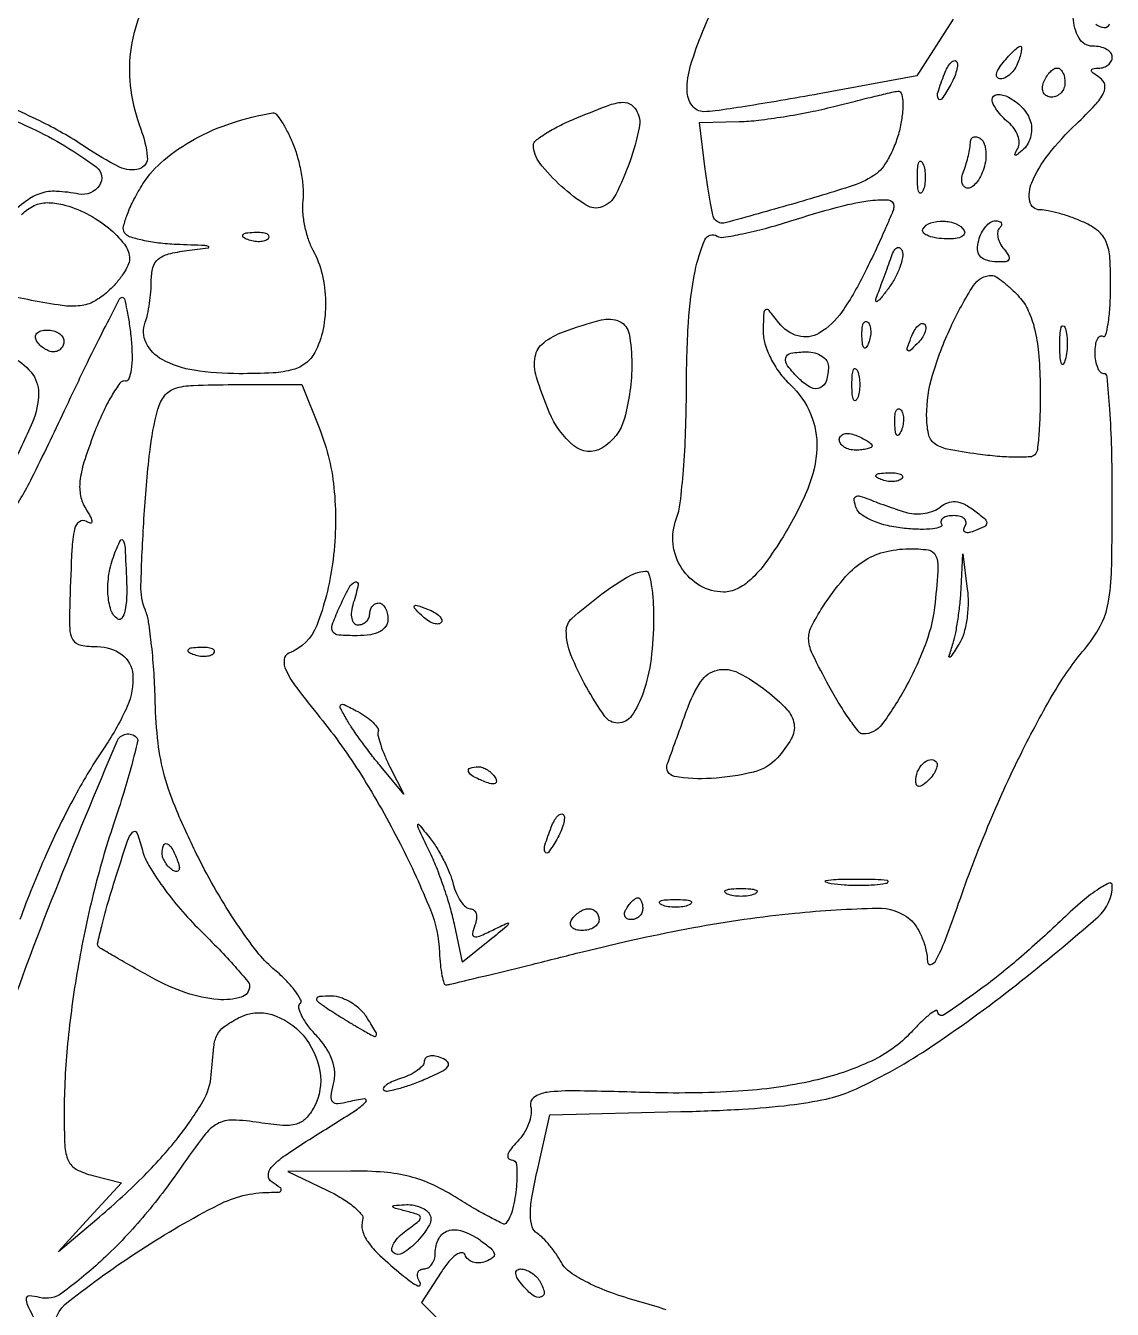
# Model space of a CAD drawing. Extents: x 4 to 800, y 0 to 528.
# Drawn here: x 700.5 to 800, y 311.3 to 428.9 of the extents above; entities that cross this region are included whole.
import ezdxf

# ---------------------------------------------------------------- set-up
doc = ezdxf.new("R2010")
doc.units = 0

msp = doc.modelspace()

# ---------------------------------------------------------------- linework, layer by layer
for points in [[(785.438748, 429.471701), (782.114496, 424.27506), (773.163915, 422.63753, -0.002931), (769.618652, 422.010373, -0.003836), (766.370609, 421.481024, -0.002841), (763.645216, 421.074133, -0.035645), (762.606667, 421, -0.240681), (761.520138, 421.555173, -0.154564), (761.066218, 422.927958, -0.075867), (761.386932, 425.223619, -0.026388), (762.51342, 428.377876), (764.02684, 432)], [(710.929294, 429.777194, 0.066184), (710.088385, 426.47087, 0.063918), (710.126289, 422.956404, 0.056278), (711.037161, 419.40226, -0.065514), (711.638, 416.864516, -0.356936), (710.914427, 415.769786, -0.195376), (709.104361, 415.92368, -0.029263), (705.889611, 417.803877, 0.033434), (701.794015, 420.15366, 0.017175), (696.38845, 422.565647, 0.014886)], [(703, 309.131923, -0.230823), (704.406557, 312.016422, -0.021509), (711.03188, 316.75016, -0.025913), (718.144053, 320.874998, -0.116741), (722.777335, 322.015313, 0.013123), (723.703739, 322.047874, 0.312134), (723.898285, 322.200893, 0.323431), (723.820317, 322.431214, 0.013652), (723.062621, 322.940136, -0.260131), (722.72023, 323.570383, -0.183361), (723.021332, 324.337536, -0.059117), (724.248727, 325.405365, -0.01043), (726.812621, 327.074299, 0.002626), (730.602133, 329.457676, 0.053885), (731.655327, 330.299551, 0.710774), (731.521836, 330.577989, 0.035934), (730.067753, 330.307467, -0.039555), (729.08022, 330.13112, -0.248086), (728.621447, 330.31901, -0.211607), (728.474207, 330.833625, -0.029355), (728.696945, 331.949117, 0.080748), (728.798518, 333.019266, 0.069097), (728.568352, 334.129086, 0.060845), (728.004831, 335.255118, 0.042186), (727.120045, 336.372218, -0.027155), (726.346835, 337.290407, -0.042223), (725.796292, 338.1662, -0.051251), (725.512698, 338.887951, -0.270679), (725.616422, 339.283088, 0.331387), (725.675566, 339.68698, 0.038989), (725.15193, 340.499391, 0.034441), (724.289251, 341.484327, 0.020781), (723.143872, 342.532393, -0.0536), (721.697759, 344.041173, -0.016356), (719.846592, 346.610261, -0.016169), (717.947901, 349.643137, -0.016999), (716.28248, 352.742946, -0.013419), (714.337546, 356.959476, -0.03397), (713.220521, 360.143248, -0.038686), (712.626393, 363.196533, -0.022564), (712.366369, 366.919454, 0.009616), (712.249938, 369.573381, 0.010977), (712.034078, 372.105961, 0.010199), (711.760646, 374.24095, 0.059166), (711.462632, 375.334882, -0.103604), (711.053725, 377.611783, -0.008402), (711.33186, 383.709854, -0.011842), (711.858588, 389.814932, -0.039843), (712.612893, 393.75, -0.094887), (713.214319, 394.969281, -0.153162), (714.14893, 395.635639, -0.070011), (715.830843, 395.934106, -0.008959), (719.508052, 396), (725.782841, 396), (727.39142, 391.979764, -0.074293), (728.762224, 386.185233, -0.054724), (728.59479, 379.582447, -0.058142), (727.150945, 373.947732, -0.212461), (724.602778, 371.401066, 0.287269), (724.158609, 370.810581, 0.134657), (724.338996, 369.831853, 0.049149), (725.321406, 368.222957, 0.009281), (727.44765, 365.511231, -0.030902), (731.240238, 360.218336, -0.022368), (734.815958, 353.903553, -0.021247), (737.561636, 347.885245, -0.087748), (738.394234, 343.988149, 0.015761), (738.470828, 342.845863, 0.025805), (738.615806, 341.887048, 0.023647), (738.798622, 341.167941, 0.341348), (739, 341.025186, 0.04888), (739.383817, 341.078847, 0.000287), (742.878125, 341.923465, 0.001207), (746.864139, 342.899551, 0.000768), (751.5, 344.054194, -0.015485), (761.660175, 346.269402, -0.021237), (770.921939, 347.586257, -0.018473), (778.498389, 348.055282, -0.181352), (781.47103, 347.024043, -0.079749), (782.06258, 346.348096, -0.042321), (782.572979, 345.356015, -0.040745), (782.933643, 344.226678, -0.049799), (783.075283, 343.127555, 0.481913), (783.384494, 342.895402, 0.210137), (783.853921, 343.266077, 0.031272), (784.720548, 345.177668, 0.007233), (785.928214, 348.5, -0.014959), (788.613596, 355.546593, -0.016447), (791.63867, 362.196863, -0.017584), (794.694881, 367.858854, -0.042371), (797.439173, 371.745342, 0.051122), (798.889157, 373.876875, 0.079201), (799.623844, 375.972969, 0.03988), (799.933122, 379.07623, 0.004904), (800, 385.894356, 0.006633), (799.943505, 390.152625, 0.011025), (799.769196, 393.737717, 0.004795), (799.530136, 396.711315, 0.388146), (799.214286, 397, -0.223398), (798.913499, 397.14145, -0.076248), (798.659375, 397.565933, -0.057994), (798.486054, 398.188845, -0.0389), (798.428571, 398.926581, -0.034419), (798.477456, 399.635884, -0.073454), (798.631179, 400.162011, -0.141839), (798.857538, 400.423926, -0.290227), (799.118298, 400.426888, 0.498467), (799.389343, 400.532411, 0.028078), (799.616489, 401.555143, 0.025256), (799.782177, 403.02952, 0.013416), (799.845714, 404.866354, 0.016169), (799.778345, 407.605526, 0.082918), (799.444182, 409.083323, 0.127758), (798.720704, 410.051025, 0.061866), (797.394649, 410.866047, 0.020148), (796.330266, 411.300132, 0.017827), (795.190368, 411.666901, 0.018188), (794.139559, 411.923243, 0.050769), (793.385559, 412, -0.356313), (792.448605, 412.764794, -0.15101), (792.618804, 414.49401, -0.068102), (794.148848, 417.082418, -0.035014), (796.692938, 419.869482, 0.013495), (798.427233, 421.612588, 0.070571), (799.206252, 422.715484, 0.177769), (799.301491, 423.490976, 0.196581), (798.865692, 424.104169, -0.016593), (798.235664, 424.533247, -0.205074), (798.090923, 424.777371, -0.404989), (798.209843, 424.937441, -0.037515), (798.75, 424.984687, 0.07833), (799.227511, 425.065963, 0.089546), (799.632812, 425.289252, 0.099425), (799.903888, 425.617406, 0.123684), (800, 426, 0.174521), (799.862626, 426.381587, 0.093203), (799.472288, 426.70625, 0.073461), (798.890811, 426.925966, 0.053705), (798.203534, 427, -0.270668), (796.952371, 427.730844, -0.120213), (796.41604, 429.637711, -0.108542)], [(798.487669, 429.010234, 0.157701), (799.253542, 428.704425, 0.348511), (799.739638, 429.039573, 0.068452)], [(693, 422.724183, -0.026696), (701.027691, 419.489183, -0.051611), (706.961521, 415.935635, -0.401027), (707.245367, 414.23416, -0.298075), (705.376248, 413.457238, 0.032834), (703.323272, 413.704373, 0.091069), (701.886706, 413.520242, 0.086362), (700.565555, 412.830061, 0.027575), (698.876248, 411.381438, 0.014937)], [(700.13043, 411.591671, -0.082767), (701.288144, 412.399775, -0.110128), (702.454588, 412.666577, -0.062579), (703.898708, 412.493174, -0.057764), (706.07553, 411.674067, -0.052687), (708.081483, 410.358189, -0.057414), (709.538951, 408.855873, -0.16537), (710, 407.5, -0.112925), (709.867661, 406.92151, -0.034096), (709.418488, 406.133283, -0.03224), (708.778001, 405.291778, -0.030058), (708.020383, 404.518447, -0.059194), (706.752649, 403.618529, -0.096657), (705.499794, 403.222242, -0.063345), (703.838323, 403.243657, -0.01395), (701.020383, 403.719572, 0.009553), (698.382574, 404.188958, 0.05738)], [(699.015511, 383.935028, 0.030918), (701.072154, 387.464221, 0.00724), (704.058406, 393.625079, -0.003286), (705.94771, 397.602692, -0.005342), (707.610186, 400.952367, -0.001262), (709.094535, 403.846504, -0.280631), (709.346481, 404, -0.342746), (709.536744, 403.852215, -0.011136), (709.769564, 402.84761, -0.017092), (709.988668, 401.580937, -0.010506), (710.16405, 400.076972, -0.022081), (710.240097, 398.584908, -0.039148), (710.152178, 397.35716, -0.051282), (709.936213, 396.51913, -0.364507), (709.598274, 396.326972, 0.289484), (709.132742, 396.140218, 0.023158), (708.373846, 394.980423, 0.025649), (707.549312, 393.403672, 0.016478), (706.749864, 391.5, 0.014207), (705.837039, 388.888132, 0.049554), (705.467315, 387.143076, 0.077749), (705.527468, 385.819957, 0.089147), (705.9945, 384.645357, -0.015025), (706.450056, 383.861068, -0.107832), (706.570908, 383.442903, -0.484478), (706.433592, 383.318775, -0.096868), (706.073825, 383.454374, 0.301351), (705.415144, 383.433409, 0.188284), (704.97546, 382.764317, 0.04028), (704.732156, 380.883546, 0.003834), (704.544551, 376.25, 0.013232), (704.528194, 373.66865, 0.130434), (704.825381, 372.633323, 0.216123), (705.536777, 372.140167, 0.045146), (707.085976, 372, -0.16095), (709.306068, 371.266348, -0.21849), (710.308722, 369.440782, -0.123138), (709.800005, 366.529819, -0.044593), (707.747245, 362.835576, 0.025739), (704.986256, 358.279727, 0.018623), (702.370939, 352.949349, 0.017314), (699.963664, 346.996184, 0.014712)], [(699.111849, 398.631557, -0.105209), (701.001676, 397.127748, -0.174833), (701.678301, 395.232129, -0.100909), (701.12173, 392.547986, -0.022702), (699.077627, 388.327067, 0.008461)], [(698.132975, 335.873803, -0.01329), (703.216165, 349.643307, -0.005598), (708.871442, 363.345958, -0.531328), (710.643932, 363.689401, -0.262071), (710.748614, 363.315211, -0.004475), (710.205207, 361.176185, -0.010127), (709.484718, 358.651463, -0.006408), (708.547609, 355.736562, 0.020712), (706.691584, 349.341095, 0.017762), (705.261035, 342.478486, 0.018001), (704.34045, 335.649352, 0.02354), (704.019809, 329.358408, 0.012151), (704.082484, 326.293611, 0.094985), (704.41206, 324.911875, 0.167554), (705.159184, 324.118802, 0.059393), (706.63611, 323.555195), (709.272219, 322.893573), (706.38611, 319.744878), (703.5, 316.596182), (707, 319.548091, 0.020285), (711.154859, 323.35113, 0.029712), (714.457793, 327.044816, 0.033573), (716.725562, 330.337792, 0.116679), (717.493074, 332.787213, -0.009343), (717.725458, 335.361334, -0.085091), (718.033964, 336.44032, -0.127749), (718.647962, 337.165761, -0.030732), (720, 338, -0.199771), (723.033226, 338.295289, -0.144063), (725.903606, 336.400468, -0.133118), (727.435661, 333.116383, -0.16734), (726.904724, 329.821975, -0.06852), (726.154929, 328.789763, -0.13314), (725.28802, 328.268905, -0.089104), (724.036251, 328.145124, -0.01985), (721.893547, 328.401032, 0.031175), (719.453178, 328.636604, 0.139095), (718.07078, 328.294621, 0.10043), (716.842808, 327.219517, 0.012331), (714.738966, 324.314731, -0.025901), (711.183635, 319.676137, -0.030238), (707.335647, 315.677527, -0.02841), (703.810633, 312.783994, -0.22073), (701.776287, 312.380005, 0.042701), (700.83276, 312.525608, 0.40766), (700.55135, 312.285472, 0.135701), (700.660529, 311.684003, 0.006983), (701.551967, 309.899506, 0.05428)], [(759.15895, 311.249232, 0.015514), (756.636746, 312.02451, -0.01968), (754.089204, 312.830861, -0.030052), (751.959965, 313.746147, -0.034512), (750.362771, 314.692872, -0.1163), (749.55383, 315.587442, 0.025602), (749.066377, 316.373986, 0.021482), (748.473358, 317.155756, 0.022024), (747.868448, 317.823648, 0.054163), (747.355473, 318.240664, -0.174221), (746.873634, 318.872578, -0.07677), (746.710947, 319.925912, -0.04361), (746.852078, 321.540948, -0.011977), (747.355473, 324.046395), (748.5, 329.111461), (760.5, 329.407229, 0.007719), (766.134927, 329.633202, 0.016407), (770.481465, 330.018134, 0.020865), (773.799146, 330.563303, 0.053394), (776.113836, 331.308026, 0.042089), (783.030938, 335.105682, 0.020318), (791.221138, 341.037877, 0.013093), (798.693649, 347.251409, 0.216005), (800, 350.134217, 0.551421), (799.686935, 350.331772, 0.039432), (798.604687, 349.706702, 0.027248), (797.073988, 348.525897, 0.013315), (795.25, 346.866516, -0.014364), (791.430497, 343.406321, -0.018097), (787.69451, 340.439377, -0.014041), (784.569589, 338.26972, -0.595905), (784, 338.577929, 0.568133), (783.835925, 338.675719, 0.041885), (783.295233, 338.321818, 0.027098), (782.522276, 337.647347, 0.012937), (781.600794, 336.703259, -0.097832), (777.943873, 334.046205, -0.052773), (772.651842, 332.24623, -0.041374), (765.740207, 331.274306, -0.022062), (757.102344, 331.16299, 0.003688), (750.890234, 331.311216, 0.034463), (748.217753, 331.171003, 0.123076), (747.03536, 330.717507, 0.313795), (746.735208, 329.899076, -0.100894), (746.775959, 329.165691, -0.054035), (746.547478, 328.284007, -0.050649), (746.105806, 327.39866, -0.055418), (745.506219, 326.649076, 0.031412), (744.946927, 326.014721, 0.083491), (744.661888, 325.484416, 0.20972), (744.690804, 325.152292, 0.274204), (744.947623, 325, -0.3986), (745.457898, 324.516369, -0.034567), (745.42748, 322.555015, -0.037388), (745.090781, 320.460052, -0.113971), (744.453803, 319.177813, -0.346449), (744.223531, 319.127345, -0.00677), (743.069841, 319.705848, -0.013141), (741.695572, 320.464877, -0.008049), (740.114352, 321.427813, 0.030268), (737.811928, 322.693356, 0.047466), (735.689397, 323.461414, 0.04352), (733.330275, 323.855099, 0.021065), (730.269872, 323.966069), (724.5, 323.932137), (728.089636, 322.216069, -0.024654), (729.441391, 321.485931, -0.037304), (730.529823, 320.710345, -0.042069), (731.25663, 319.994535, -0.261128), (731.355891, 319.5, 0.144819), (731.33165, 318.535447, 0.089492), (731.819461, 317.502014, 0.051252), (732.928196, 316.242822, 0.014042), (734.921894, 314.5, 0.014062), (735.812049, 313.806069, 0.054196), (736.417652, 313.454687, 0.375842), (736.610393, 313.514638, 0.27658), (736.612877, 313.75, -0.064701), (736.410582, 314.228614, -0.132611), (736.407757, 314.632812, -0.185797), (736.598719, 314.897995, -0.145845), (736.940983, 315, 0.135004), (737.34483, 315.111066, 0.100396), (737.688914, 315.423289, 0.086957), (737.920481, 315.890318, 0.07183), (738, 316.440983, -0.118482), (738.320205, 317.773298, -0.203027), (739.181484, 318.496479, -0.158579), (740.487547, 318.474683, -0.070061), (742.043313, 317.682216, -0.017662), (743.086133, 316.895476, -0.154568), (743.400811, 316.417716, -0.314887), (743.268656, 316.037345, -0.065062), (742.609675, 315.68046, -0.076937), (742.014613, 315.551861, -0.093284), (741.449205, 315.62392, -0.105882), (741.001728, 315.882374, -0.129287), (740.738083, 316.285751, 0.344683), (740.43293, 316.487947, 0.137442), (739.930472, 316.303482, 0.063553), (739.260368, 315.676762, 0.027973), (738.538017, 314.698365), (736.729083, 311.937583), (740.260502, 308.406165, -0.032829)]]:
    msp.add_lwpolyline(points, format="xyb")
for points in [[(791.361626, 425.5, -0.054778), (791.065988, 424.926337, -0.05745), (790.656816, 424.440625, -0.064053), (790.201557, 424.11007, -0.125677), (789.770566, 424, -0.214681), (789.484197, 424.128897, -0.22275), (789.396714, 424.425778, -0.100348), (789.57205, 424.903434, -0.035237), (790, 425.5, -0.012711), (790.50208, 426.074599, -0.017822), (790.980891, 426.559375, -0.014236), (791.395857, 426.928855, -0.176553), (791.59106, 427, -0.407084), (791.688496, 426.904913, -0.044074), (791.666459, 426.559375, -0.034664), (791.557685, 426.075405, -0.019009)], [(785.122073, 423.325003, -0.022794), (784.370907, 422.158973, -0.582659), (784.068872, 422.189955, -0.18392), (784.038161, 422.807875, -0.013074), (784.623539, 424.461341, -0.033338), (784.896209, 425.051117, -0.064271), (785.201425, 425.471425, -0.109577), (785.487156, 425.665262, -0.299281), (785.715202, 425.618131, -0.217548), (785.826923, 425.318576, -0.045448), (785.734072, 424.751423, -0.039963), (785.494276, 424.058111, -0.028467)], [(795.666667, 423.666667, -0.091714), (795.572509, 423.157662, -0.095919), (795.303006, 422.725, -0.099465), (794.90101, 422.435467, -0.10688), (794.428674, 422.333333, -0.119919), (793.997623, 422.438224, -0.149753), (793.704639, 422.725, -0.132315), (793.600761, 423.157511, -0.084957), (793.70233, 423.666667, -0.044257), (793.951816, 424.176792, -0.051299), (794.277045, 424.608333, -0.058716), (794.625103, 424.904583, -0.148033), (794.940322, 425, -0.177811), (795.217522, 424.898204, -0.092286), (795.453303, 424.608333, -0.072367), (795.612945, 424.176801, -0.05251)], [(780.611529, 419.75, -0.034775), (780.253002, 418.421023, -0.031959), (779.705628, 417.115163, -0.033481), (779.063954, 416.014335, -0.083951), (778.424188, 415.344172, -0.082648), (776.261414, 414.228722, -0.007962), (770.583531, 412.501398, -0.003757), (764.541699, 410.816993, -0.288082), (763.623227, 411.097693, -0.126075), (763.464707, 411.415728, -0.005612), (763.218075, 412.63026, -0.009155), (762.965853, 414.092491, -0.006389), (762.732743, 415.75), (762.190313, 420), (765.845157, 420.095997, 0.02286), (767.598016, 420.22237, 0.010143), (769.89514, 420.541325, 0.010015), (772.318279, 420.977966, 0.013321), (774.5, 421.477202, -0.001837), (776.478844, 421.978103, -0.002417), (778.288281, 422.419777, -0.001756), (779.80757, 422.777219, -0.023158), (780.375, 422.881206, -0.360387), (780.666582, 422.699673, -0.061765), (780.805418, 422.010417, -0.043442), (780.793727, 420.987998, -0.023934)], [(792.455464, 420.255464, -0.079548), (792.600564, 419.566748, -0.064787), (792.539874, 418.81453, -0.065856), (792.291465, 418.115455, -0.089028), (791.886078, 417.582783, -0.007181), (791.308217, 417.067395, -0.206035), (791.122343, 417.008352, -0.52241), (791.06626, 417.108816, -0.01406), (791.342285, 417.636693, 0.134235), (791.473035, 418.164031, 0.080531), (791.353853, 418.802485, 0.070522), (791.010778, 419.451812, 0.06288), (790.48899, 420.009138, -0.030716), (789.919139, 420.544428, -0.033611), (789.437391, 421.13045, -0.035769), (789.099575, 421.682251, -0.120031), (789, 422.09106, -0.399957), (789.452822, 422.566594, -0.13512), (790.479011, 422.337449, -0.076726), (791.706354, 421.420851, -0.102804)], [(756.403492, 421.156154, -0.193318), (756.685791, 419.527712, -0.032005), (755.806029, 416.400822, -0.032222), (754.531461, 413.408522, -0.186439), (753.28015, 412.277262, -0.238726), (751.832467, 412.425839, -0.040915), (749.567897, 414.157176, -0.042171), (747.576661, 416.286135, -0.168491), (747, 417.94881, -0.230746), (747.199988, 418.359089, -0.023944), (748.101562, 418.997047, -0.025886), (749.313378, 419.684741, -0.01781), (750.75, 420.341518, -0.006156), (753.669008, 421.510356, -0.056422), (754.988945, 421.855606, -0.154309), (755.784984, 421.724614, -0.137845)], [(724.962203, 418.09125, -0.031195), (725.402866, 416.806117, -0.023532), (725.730043, 415.349203, -0.024001), (725.907614, 413.945758, -0.049561), (725.884219, 412.84125, 0.04992), (725.86262, 411.785906, 0.030139), (726.036767, 410.546116, 0.029983), (726.361857, 409.32289, 0.045636), (726.800695, 408.315741, -0.068401), (727.639056, 406.125317, -0.052914), (727.953476, 403.586566, -0.053414), (727.728033, 401.066858, -0.073994), (726.964816, 398.934259, -0.104571), (726.14616, 397.961884, -0.097909), (724.985335, 397.375965, -0.055453), (723.163321, 397.079221, -0.012665), (720.036245, 397, -0.037664), (715.916778, 397.310756, -0.087936), (712.99781, 398.297569, -0.153533), (711.530715, 399.826741, -0.209592), (711.44249, 401.710726, 0.038875), (711.656848, 402.432487, 0.016402), (711.836231, 403.428539, 0.016112), (711.959181, 404.510378, 0.020238), (712, 405.518429, -0.064802), (712.15759, 406.72926, -0.15324), (712.63785, 407.490272, -0.11608), (713.56935, 407.966488, -0.029509), (715.25, 408.276604, 0.002302), (717.211432, 408.529189, 0.709939), (717.233984, 408.638533, 0.124895), (716.911876, 408.734989, 0.001071), (714.309017, 408.839963, -0.019834), (712.662613, 408.968362, -0.026334), (711.182465, 409.222667, -0.025566), (710.012263, 409.551482, -0.174792), (709.550646, 409.918053, -0.201742), (709.462186, 410.482576, -0.029849), (709.813325, 411.608202, -0.029697), (710.418125, 412.957299, -0.021558), (711.241629, 414.382573, -0.076562), (713.157883, 416.568022, -0.049253), (715.945649, 418.473931, -0.04497), (719.354131, 419.960943, -0.039364), (723.12868, 420.895884, -0.268181), (723.439533, 420.77891, -0.026969), (723.926607, 420.114971, -0.028094), (724.454933, 419.198263, -0.018492)], [(788.289489, 415.999004, -0.043639), (788.016325, 415.234091, -0.054478), (787.629378, 414.587207, -0.064583), (787.193725, 414.144094, -0.167773), (786.77638, 414, -0.191056), (786.450231, 414.129347, -0.145487), (786.255243, 414.46465, -0.097354), (786.232891, 414.976008, -0.054051), (786.393011, 415.581787, 0.017946), (786.625388, 416.259062, 0.015436), (786.821697, 416.985986, 0.015708), (786.958769, 417.657085, 0.042542), (787, 418.140804, -0.10631), (787.07067, 418.469425, -0.180844), (787.266173, 418.666469, -0.163342), (787.559978, 418.698229, -0.084558), (787.90612, 418.558021, -0.15438), (788.21553, 418.198685, -0.064046), (788.392509, 417.575304, -0.054994), (788.422423, 416.805232, -0.046215)], [(782.662281, 413.75, -0.174857), (782.474999, 413.540618, -0.447206), (782.306058, 413.601562, -0.078554), (782.189089, 414.10856, -0.017491), (782.157895, 415, -0.017491), (782.189089, 415.89144, -0.078554), (782.306058, 416.398438, -0.447206), (782.474999, 416.459382, -0.174857), (782.662281, 416.25, -0.057986), (782.818615, 415.679992, -0.037979), (782.87034, 415, -0.037979), (782.818615, 414.320008, -0.057986)], [(780, 412.349672, -0.099483), (779.911566, 411.9096, -0.003612), (779.236282, 410.329393, -0.006491), (778.396232, 408.46859, -0.004495), (777.400108, 406.385355, -0.035434), (775.253816, 402.687144, -0.109764), (773.165092, 400.719912, -0.204943), (771.221259, 400.460811, -0.164097), (769.458365, 401.659304, 0.009989), (768.57073, 402.783362, 0.353218), (768.265339, 402.846327, 0.26978), (768.075148, 402.548315, 0.007169), (768.031803, 400.924314, 0.074846), (768.195159, 399.739982, 0.044567), (768.718324, 398.413049, 0.042297), (769.514574, 397.111916, 0.045755), (770.5, 396, -0.104043), (772.376443, 393.311027, -0.112599), (772.9403, 390.170944, -0.086998), (772.110126, 386.460914, -0.040642), (769.850524, 382.066446, -0.017574), (768.239227, 379.666786, -0.048732), (766.894498, 378.145441, -0.0729), (765.65724, 377.291675, -0.115123), (764.407228, 377, -0.131867), (762.25899, 377.57659, -0.1183), (760.583939, 379.168478, -0.11524), (759.785271, 381.38478, -0.120511), (760.070876, 383.686417, 0.061669), (760.433035, 385.165436, 0.009618), (760.72707, 388.164717, 0.010581), (760.931881, 391.733493, 0.009042), (761, 395.5, -0.015277), (761.189436, 401.698515, -0.034006), (761.796887, 406.378003, -0.052434), (762.693711, 409.258335, -0.457941), (763.81781, 409.6126, 0.179367), (764.401814, 409.495058, 0.011532), (766.140064, 409.810305, 0.015689), (768.238007, 410.310043, 0.010972), (770.569683, 410.998648, -0.010524), (774.713057, 412.226328, -0.031189), (777.615305, 412.828717, -0.04899), (779.467918, 412.911015, -0.398627)], [(786.434366, 410.106199, -0.284841), (786.433908, 409.781513, -0.158381), (786.120255, 409.517193, -0.077301), (785.471066, 409.363956, -0.034367), (784.589342, 409.356199, -0.03093), (783.70229, 409.464735, -0.062393), (783.032185, 409.678071, -0.112715), (782.675139, 409.953648, -0.32091), (782.654976, 410.25, -0.177816), (783.371777, 410.812912, -0.088177), (784.532867, 410.974011, -0.086446), (785.70034, 410.724571, -0.159909)], [(789.675343, 410.342009, 0.165944), (789.504328, 409.993786, 0.083945), (789.524043, 409.499672, 0.068434), (789.724917, 408.939008, 0.053059), (790.084267, 408.398464, -0.040622), (790.526403, 407.767915, -0.303268), (790.506058, 407.421006, -0.227282), (790.149404, 407.236984, -0.026145), (789.221977, 407.258232, -0.063353), (788.380883, 407.430239, -0.150779), (787.869746, 407.801013, -0.156478), (787.667516, 408.384771, -0.06982), (787.763017, 409.201777, -0.05145), (788.020807, 409.8896, -0.060182), (788.403576, 410.471772, -0.070104), (788.846789, 410.867598, -0.148324), (789.283298, 411, -0.066042), (789.638841, 410.952833, -0.194828), (789.831601, 410.806715, -0.240485), (789.845585, 410.59298, -0.094965)], [(720.8125, 409.316886, 0.051402), (721.359369, 409.160852, 0.05415), (721.916927, 409.123424, 0.060344), (722.402231, 409.202593, 0.126455), (722.729167, 409.395833, 0.296942), (722.77538, 409.614691, 0.208169), (722.592839, 409.799335, 0.077125), (722.112848, 409.910055, 0.028489), (721.416667, 409.921053, 0.018894), (720.670344, 409.862007, 0.168741), (720.37858, 409.720685, 0.470617), (720.395823, 409.538436, 0.054073)], [(779.471034, 404.77576, -0.011683), (778.853271, 403.977876, -0.066011), (778.462774, 403.609129, -0.597075), (778.338927, 403.669199, -0.106634), (778.395644, 404, 0.004999), (778.674737, 404.714749, 0.002383), (779.02011, 405.639299, 0.002362), (779.371834, 406.608827, 0.003357), (779.67462, 407.47421, -0.032845), (779.965169, 408.170083, -0.121765), (780.270509, 408.530008, -0.317872), (780.538232, 408.532521, -0.16212), (780.75001, 408.249969, -0.129076), (780.790102, 407.634212, -0.040278), (780.539098, 406.73506, -0.037225), (780.083909, 405.735044, -0.033489)], [(791.483928, 404.017759, -0.076848), (792.307908, 402.766027, -0.048164), (792.881378, 401.105441, -0.036927), (793.236785, 398.93685, -0.017475), (793.388916, 396.105401, -0.00938), (793.388846, 393.790497, -0.013501), (793.295055, 391.743677, -0.009218), (793.141123, 390.061018, -0.169618), (792.913401, 389.584376, -0.186737), (792.460899, 389.38239, -0.014954), (791.129241, 389.354809, -0.018604), (789.492539, 389.430805, -0.013154), (787.663401, 389.632658, -0.013835), (784.872041, 390.09426, -0.11478), (783.70772, 390.614372, -0.184447), (783.162048, 391.489922, -0.048171), (783, 393.168043, -0.07228), (783.5367, 396.861288, -0.036686), (785.203164, 401.262486, -0.032055), (787.280332, 405.070282, -0.257293), (788.967457, 406, -0.145294), (789.352003, 405.885845, -0.022519), (790.00473, 405.417717, -0.023503), (790.744136, 404.77676, -0.018512)], [(704, 400, -0.092995), (703.928382, 399.618268, -0.096318), (703.723586, 399.29375, -0.099231), (703.418051, 399.076556, -0.105429), (703.059017, 399, -0.089642), (702.653442, 399.073302, -0.053229), (702.2129, 399.29375, -0.051032), (701.806203, 399.617485, -0.06081), (701.5, 400, -0.139169), (701.392057, 400.379648, -0.191142), (701.521475, 400.70625, -0.138808), (701.889346, 400.926733, -0.066118), (702.440983, 401, -0.062283), (703.037096, 400.925455, -0.080552), (703.542039, 400.70625, -0.097988), (703.879982, 400.381379, -0.153634)], [(756, 397.934259, -0.066606), (755.327824, 392.910736, -0.195076), (753.250088, 390.185216, -0.319228), (750.697007, 390.399833, -0.118842), (748.448973, 393.467881, -0.023358), (747.277409, 396.686677, -0.119843), (747.157115, 398.569183, -0.188221), (747.931993, 399.8421, -0.07557), (749.75, 400.837719, -0.022661), (753.215053, 401.928083, -0.175376), (754.879802, 401.781759, -0.243698), (755.755396, 400.648498, -0.044968)], [(777.683114, 399.8125, -0.054073), (777.461564, 399.395823, -0.470617), (777.279315, 399.37858, -0.168741), (777.137993, 399.670344, -0.018894), (777.078947, 400.416667, -0.028489), (777.089945, 401.112848, -0.077125), (777.200665, 401.592839, -0.208169), (777.385309, 401.77538, -0.296942), (777.604167, 401.729167, -0.126455), (777.797407, 401.402231, -0.060344), (777.876576, 400.916927, -0.05415), (777.839148, 400.359369, -0.051402)], [(782.124088, 399.733333, -0.011214), (781.463552, 399.106486, -0.400052), (781.270328, 399.111181, -0.286372), (781.21821, 399.336218, -0.008399), (781.564293, 400.293128, -0.036269), (781.866277, 400.940734, -0.070189), (782.210949, 401.395085, -0.120343), (782.538684, 401.59249, -0.278911), (782.806872, 401.526461, -0.20742), (782.927901, 401.220211, -0.082976), (782.837219, 400.768815, -0.063152), (782.558688, 400.246577, -0.043285)], [(795.692991, 398.269032, -0.087174), (795.51666, 397.883358, -0.597527), (795.356533, 397.900903, -0.080377), (795.235556, 398.431793, -0.012823), (795.194949, 399.5, -0.014395), (795.212705, 400.580113, -0.052471), (795.315079, 401.257153, -0.333666), (795.47713, 401.386009, -0.31318), (795.655937, 401.269032, -0.06278), (795.814405, 400.671085, -0.030339), (795.872264, 399.880008, -0.029507), (795.832894, 399.036634, -0.037336)], [(774, 397.666667, -0.070753), (773.814565, 396.362791, -0.218802), (773.24658, 395.706448, -0.230086), (772.403352, 395.728101, -0.077008), (771.380952, 396.47619, -0.027419), (770.257585, 397.730016, -0.233164), (770.099083, 398.446867, -0.300964), (770.573569, 398.884995, -0.040247), (772, 399, -0.064853), (772.764609, 398.900407, -0.082425), (773.4125, 398.608333, -0.098894), (773.845909, 398.175139, -0.148195)], [(776.662281, 394.75, -0.174857), (776.474999, 394.540618, -0.447206), (776.306058, 394.601562, -0.078554), (776.189089, 395.10856, -0.017491), (776.157895, 396, -0.017491), (776.189089, 396.89144, -0.078554), (776.306058, 397.398438, -0.447206), (776.474999, 397.459382, -0.174857), (776.662281, 397.25, -0.057986), (776.818615, 396.679992, -0.037979), (776.87034, 396, -0.037979), (776.818615, 395.320008, -0.057986)], [(780.683114, 391.8125, -0.054073), (780.461564, 391.395823, -0.470617), (780.279315, 391.37858, -0.168741), (780.137993, 391.670344, -0.018894), (780.078947, 392.416667, -0.028489), (780.089945, 393.112848, -0.077125), (780.200665, 393.592839, -0.208169), (780.385309, 393.77538, -0.296942), (780.604167, 393.729167, -0.126455), (780.797407, 393.402231, -0.060344), (780.876576, 392.916927, -0.05415), (780.839148, 392.359369, -0.051402)], [(778, 390.393011, -0.289661), (777.903916, 390.241071, -0.046727), (777.559375, 390.115447, -0.039339), (777.074824, 390.028469, -0.024748), (776.5, 390, -0.062722), (775.926468, 390.07223, -0.08088), (775.440625, 390.284531, -0.098158), (775.115494, 390.599211, -0.152681), (775, 390.968615, -0.184534), (775.122486, 391.289193, -0.147206), (775.440625, 391.483616, -0.100118), (775.925634, 391.511135, -0.055937), (776.5, 391.361626, -0.02136), (777.074558, 391.112506, -0.030395), (777.559375, 390.839659, -0.030693), (777.912889, 390.579329, -0.222225)], [(780.729167, 387.395833, -0.126455), (780.402231, 387.202593, -0.060344), (779.916927, 387.123424, -0.05415), (779.359369, 387.160852, -0.051402), (778.8125, 387.316886, -0.054073), (778.395823, 387.538436, -0.470617), (778.37858, 387.720685, -0.168741), (778.670344, 387.862007, -0.018894), (779.416667, 387.921053, -0.028489), (780.112848, 387.910055, -0.077125), (780.592839, 387.799335, -0.208169), (780.77538, 387.614691, -0.296942)], [(781.255326, 384.268522, 0.06439), (782.019187, 384.152058, 0.049453), (782.861481, 384.2163, 0.050521), (783.651669, 384.440022, 0.079131), (784.258161, 384.799292, -0.08514), (784.929382, 385.186154, -0.110437), (785.631351, 385.28007, -0.091995), (786.401959, 385.066418, -0.044389), (787.282225, 384.535583, -0.015197), (788.278382, 383.759642, -0.196617), (788.495671, 383.35262, -0.302882), (788.318209, 383.01678, -0.03253), (787.477452, 382.629721, -0.035074), (786.88216, 382.447993, -0.151382), (786.51756, 382.475137, -0.332555), (786.394796, 382.673629, -0.116873), (786.507079, 383.011454, 0.148832), (786.606062, 383.386438, 0.191612), (786.463269, 383.709615, 0.132519), (786.075269, 383.927976, 0.062357), (785.5, 384, 0.046687), (784.913236, 383.945092, 0.101649), (784.496765, 383.774281, 0.179422), (784.315229, 383.522089, 0.208553), (784.356866, 383.231596, -0.475883), (784.263487, 382.963154, -0.057353), (783.562305, 382.79667, -0.035835), (782.428476, 382.743455, -0.017586), (780.985099, 382.830031, -0.031916), (779.411119, 383.082243, -0.044736), (778.056947, 383.519173, -0.053009), (777.048836, 384.079685, -0.148842), (776.557875, 384.709775, -0.044647), (776.357602, 385.413734, -0.30119), (776.491026, 385.73183, -0.220693), (776.889674, 385.793761, -0.027527), (777.738659, 385.497887, 0.008414), (778.540273, 385.183688, 0.005106), (779.498233, 384.837783, 0.005115), (780.456009, 384.513919, 0.008985)], [(709.735597, 377.973065, -0.01992), (709.735629, 376.413344, -0.046326), (709.581448, 375.255648, -0.088953), (709.307452, 374.611944, -0.406534), (708.94809, 374.532082, -0.179527), (708.311064, 375.349583, -0.062279), (708.035706, 376.843418, -0.054663), (708.12817, 378.643159, -0.05151), (708.606989, 380.418213, -0.018935), (709.167689, 381.728754, -0.6364), (709.427297, 381.727495, -0.095751), (709.596836, 381.039213, -0.002684)], [(783.778073, 376.042157, -0.063999), (782.947533, 372.390155, -0.037496), (781.090152, 368.301421, -0.033696), (778.894374, 364.866041, -0.238025), (777.178223, 364, -0.229597), (776.791117, 364.187649, -0.012709), (775.962861, 365.293978, -0.017555), (775.026164, 366.717108, -0.011759), (774.051879, 368.405032, -0.010452), (772.567216, 371.263255, -0.095759), (772.199261, 372.607206, -0.135788), (772.432325, 373.795811, -0.028391), (773.497625, 375.655032, -0.030638), (775.378192, 378.189597, -0.069595), (777.148383, 379.780899, -0.083535), (779.068252, 380.653459, -0.062292), (781.377229, 380.968197, -0.037286), (783.137406, 380.856301, -0.24983), (783.82337, 380.358608, -0.129851), (784.03599, 379.28347, -0.008195)], [(785.986246, 372.271552, -0.001361), (785.219141, 371.083723, -0.282547), (785.099375, 371.026766, -0.471141), (785.045141, 371.108937, -0.001802), (785.424495, 372.331787, 0.028626), (785.656939, 373.252961, 0.01097), (785.877956, 374.55615, 0.01082), (786.0566, 375.984532, 0.013078), (786.160037, 377.331787), (786.320074, 380.5), (786.721788, 377.271552, -0.03631), (786.791801, 375.905473, -0.03118), (786.67143, 374.471067, -0.032404), (786.394848, 373.178801, -0.0739)], [(758, 374.5651, -0.031957), (757.76335, 370.866296, -0.050919), (757.042856, 367.782699, -0.06698), (755.984435, 365.673244, -0.247895), (754.709963, 365, -0.243803), (753.529327, 365.612067, -0.02634), (751.839779, 368.297518, -0.03149), (750.42266, 371.261765, -0.096041), (750, 373.441875, -0.21333), (750.512073, 374.587446, -0.020816), (752.910896, 376.561053, -0.025094), (755.504488, 378.322697, -0.109549), (757.25, 378.917154, -0.367165), (757.543609, 378.718967, -0.025661), (757.779688, 377.672912, -0.026754), (757.946041, 376.25955, -0.015918)], [(730.5, 376, 0.043987), (730.323992, 375.210739, 0.086344), (730.350135, 374.569758, 0.136392), (730.566615, 374.158106, 0.20676), (730.932612, 374, 0.092573), (731.340076, 374.076092, 0.096189), (731.686455, 374.29375, 0.09931), (731.918269, 374.618454, 0.105903), (732, 375, -0.081935), (732.06301, 375.381933, -0.092192), (732.244792, 375.70625, -0.100665), (732.515489, 375.923102, -0.119248), (732.833333, 376, -0.17482), (733.151326, 375.885312, -0.093122), (733.421875, 375.559375, -0.073362), (733.604977, 375.073861, -0.053595), (733.666667, 374.5, -0.147645), (733.473678, 373.860691, -0.124234), (732.948018, 373.383362, -0.084883), (732.071542, 373.09224, -0.037849), (730.854772, 373, -0.018044), (729.162214, 373.061101, -0.231224), (728.629197, 373.370997, -0.239445), (728.556661, 373.974265, -0.01929), (729.181954, 375.5, -0.013207), (730.120231, 377.423009, -0.184002), (730.686852, 377.926539, -0.598115), (730.958772, 377.69021, -0.021147)], [(738.526461, 374.193128, -0.20742), (738.220211, 374.072099, -0.082976), (737.768815, 374.162781, -0.063152), (737.246577, 374.441312, -0.043285), (736.733333, 374.875912, -0.011214), (736.106486, 375.536448, -0.400052), (736.111181, 375.729672, -0.286372), (736.336218, 375.78179, -0.008399), (737.293128, 375.435707, -0.036269), (737.940734, 375.133723, -0.070189), (738.395085, 374.789051, -0.120343), (738.59249, 374.461316, -0.278911)], [(715.8125, 371.316886, 0.051402), (716.359369, 371.160852, 0.05415), (716.916927, 371.123424, 0.060344), (717.402231, 371.202593, 0.126455), (717.729167, 371.395833, 0.296942), (717.77538, 371.614691, 0.208169), (717.592839, 371.799335, 0.077125), (717.112848, 371.910055, 0.028489), (716.416667, 371.921053, 0.018894), (715.670344, 371.862007, 0.168741), (715.37858, 371.720685, 0.470617), (715.395823, 371.538436, 0.054073)], [(768.365141, 367.92742, -0.036827), (770.19866, 366.252791, -0.150555), (770.857812, 364.916243, -0.173086), (770.604948, 363.553496, -0.052378), (769.345012, 361.828741, -0.149525), (767.137322, 360.510234, -0.046097), (763.261518, 359.926824, -0.055843), (759.911366, 360.108893, -0.471251), (759.251687, 361.25, 0.002018), (759.512251, 361.958169, 0.000395), (759.974837, 363.234375, 0.00042), (760.511548, 364.722647, 0.000389), (761.059564, 366.25, -0.058713), (762.324917, 368.797495, -0.194083), (763.832401, 369.849078, -0.177107), (765.747962, 369.608605, -0.0478)], [(732.777596, 364.220143, 0.130351), (732.771312, 363.797751, 0.019606), (733.010453, 362.977167, 0.020893), (733.379552, 362.009976, 0.016682), (733.854663, 361), (735.13423, 358.5), (733.038665, 361, -0.009664), (732.159611, 362.090855, -0.007661), (731.251045, 363.301923, -0.007756), (730.442762, 364.451511, -0.019128), (729.895856, 365.325694, -0.010351), (729.304309, 366.408281, -0.3749), (729.366318, 366.663907, -0.275971), (729.671419, 366.687419, -0.007443), (730.914354, 366.045837, -0.029328), (731.690668, 365.569836, -0.04166), (732.313799, 365.053499, -0.048307), (732.719478, 364.570919, -0.222731)], [(743.492921, 360.011454, -0.1144), (743.606889, 359.674071, -0.32948), (743.487528, 359.474315, -0.155351), (743.131719, 359.443138, -0.036408), (742.551938, 359.618443, -0.029964), (741.48003, 360.105273, -0.168622), (741.057392, 360.558518, -0.444011), (741.201747, 360.882327, -0.079093), (741.940983, 361, -0.088797), (742.34605, 360.927491, -0.053277), (742.78502, 360.709615, -0.051183), (743.189428, 360.389589, -0.061454)], [(783.183333, 359.783333, -0.034019), (782.693024, 359.355562, -0.131573), (782.322581, 359.204271, -0.290264), (782.093678, 359.31173, -0.142677), (782, 359.633333, -0.094783), (782.175276, 360.54964, -0.102202), (782.674729, 361.309147, -0.145728), (783.299565, 361.647242, -0.253202), (783.85, 361.483333, -0.212536), (783.959631, 361.197768, -0.080535), (783.867292, 360.770833, -0.061283), (783.5985, 360.274266, -0.041736)], [(749.122073, 354.325003, -0.022794), (748.370907, 353.158973, -0.582659), (748.068872, 353.189955, -0.18392), (748.038161, 353.807875, -0.013074), (748.623539, 355.461341, -0.033338), (748.896209, 356.051117, -0.064271), (749.201425, 356.471425, -0.109577), (749.487156, 356.665262, -0.299281), (749.715202, 356.618131, -0.217548), (749.826923, 356.318576, -0.045448), (749.734072, 355.751423, -0.039963), (749.494276, 355.058111, -0.028467)], [(716.465991, 346.033377, -0.007075), (718.203396, 344.279298, -0.010545), (719.668135, 342.692382, -0.005896), (720.846578, 341.328264, -0.176991), (721, 340.908423, -0.334059), (720.235155, 339.891399, -0.091572), (718.110003, 339.681287, -0.061215), (715.161488, 340.298537, -0.044568), (712.096605, 341.65884, -0.001925), (710.311409, 342.658912, -0.002845), (708.753668, 343.551191, -0.001295), (707.43241, 344.32261, -0.054992), (707.171202, 344.517466, -0.266621), (707.086692, 344.791751, -0.004382), (707.467464, 346.410659, -0.010054), (707.975579, 348.32168, -0.006346), (708.64147, 350.531557, -0.003095), (709.829337, 354.220117, -0.104057), (710.290513, 355.016116, -0.562544), (710.686115, 354.941457, -0.026474), (711.186259, 353.361011, 0.071283), (711.772971, 351.95719, 0.021545), (713.044791, 350.021409, 0.021106), (714.675694, 347.948297, 0.021501)], [(739.651837, 350.25, 0.039297), (739.941591, 349.388837, 0.05109), (740.344187, 348.660937, 0.060889), (740.792055, 348.159404, 0.18203), (741.215397, 348, -0.181386), (741.546688, 347.875729, -0.147967), (741.748953, 347.552578, -0.101483), (741.780113, 347.06004, -0.05689), (741.629494, 346.476861, 0.042545), (741.408407, 345.711954, 0.396376), (741.574613, 345.445922, 0.167772), (742.050181, 345.481576, 0.011975), (743.272505, 346.043976, -0.003686), (744.606641, 346.684826, -0.647204), (744.697484, 346.606999, -0.150944), (744.538438, 346.367405, -0.001654), (743, 345.118648), (740.5, 343.103067), (739.758875, 346.584031, 0.018978), (739.362813, 348.149975, 0.011215), (738.778003, 349.987604, 0.011213), (738.110866, 351.798566, 0.018848), (737.460466, 353.282498, -0.001338), (736.46454, 355.354298, -0.119005), (736.39428, 355.686343, -0.693679), (736.505374, 355.724331, -0.003772), (737.49502, 354.5, -0.030674), (738.145959, 353.570469, -0.019995), (738.785219, 352.426562, -0.02012), (739.321065, 351.256276, -0.035799)], [(714.381557, 352.448062, -0.036408), (714.556862, 351.868281, -0.155351), (714.525685, 351.512472, -0.32948), (714.325929, 351.393111, -0.1144), (713.988546, 351.507079, -0.061454), (713.610411, 351.810572, -0.051183), (713.290385, 352.21498, -0.053277), (713.072509, 352.65395, -0.088797), (713, 353.059017, -0.079093), (713.117673, 353.798253, -0.444011), (713.441482, 353.942608, -0.168622), (713.894727, 353.51997, -0.029964)], [(779.26375, 350.296069, -0.031163), (778.209518, 350.160023, -0.015827), (776.872547, 350.114038, -0.015659), (775.485188, 350.153707, -0.022548), (774.26375, 350.282419, -0.075924), (773.761725, 350.438612, -0.720633), (773.780601, 350.581582, -0.040183), (774.711719, 350.684722, -0.006817), (776.5, 350.713986, -0.00738), (778.29708, 350.692368, -0.030832), (779.374351, 350.596853, -0.49082), (779.455688, 350.450815, -0.248898)], [(767.25, 349.337719, -0.057986), (766.679992, 349.181385, -0.037979), (766, 349.12966, -0.037979), (765.320008, 349.181385, -0.057986), (764.75, 349.337719, -0.174857), (764.540618, 349.525001, -0.447206), (764.601562, 349.693942, -0.078554), (765.10856, 349.810911, -0.017491), (766, 349.842105, -0.017491), (766.89144, 349.810911, -0.078554), (767.398438, 349.693942, -0.447206), (767.459382, 349.525001, -0.174857)], [(757, 348, -0.105053), (756.918938, 347.618444, -0.099167), (756.688914, 347.29375, -0.09642), (756.345238, 347.076123, -0.093332), (755.940983, 347, -0.108972), (755.586039, 347.078288, -0.182303), (755.3746, 347.29375, -0.161196), (755.343488, 347.6179, -0.082592), (755.5, 348, -0.029505), (755.768994, 348.382774, -0.035638), (756.066025, 348.70625, -0.038439), (756.34829, 348.934461, -0.151918), (756.559017, 349, -0.210953), (756.727648, 348.92554, -0.081139), (756.870461, 348.70625, -0.061769), (756.967655, 348.382849, -0.042167)], [(761.25, 348.337719, -0.057986), (760.679992, 348.181385, -0.037979), (760, 348.12966, -0.037979), (759.320008, 348.181385, -0.057986), (758.75, 348.337719, -0.174857), (758.540618, 348.525001, -0.447206), (758.601562, 348.693942, -0.078554), (759.10856, 348.810911, -0.017491), (760, 348.842105, -0.017491), (760.89144, 348.810911, -0.078554), (761.398438, 348.693942, -0.447206), (761.459382, 348.525001, -0.174857)], [(753, 347, -0.153634), (752.879982, 346.618621, -0.097988), (752.542039, 346.29375, -0.080552), (752.037096, 346.074545, -0.062283), (751.440983, 346, -0.066118), (750.889346, 346.073267, -0.138808), (750.521475, 346.29375, -0.191142), (750.392057, 346.620352, -0.139169), (750.5, 347, -0.06081), (750.806203, 347.382515, -0.051032), (751.2129, 347.70625, -0.053229), (751.653442, 347.926698, -0.089642), (752.059017, 348, -0.105429), (752.418051, 347.923444, -0.099231), (752.723586, 347.70625, -0.096318), (752.928382, 347.381732, -0.092995)], [(728, 338.9512, 0.006724), (728.703222, 338.487554, 0.003559), (729.586871, 337.930676, 0.003541), (730.49903, 337.373769, 0.005472), (731.295731, 336.906854, 0.008645), (732.379476, 336.312164, 0.422024), (732.591667, 336.381098, 0.254049), (732.580239, 336.669649, 0.005273), (731.805184, 337.940342, 0.062827), (731.164121, 338.727059, 0.051636), (730.306474, 339.390477, 0.053549), (729.373164, 339.839268, 0.087433), (728.509453, 339.984687, 0.011875), (727.408113, 339.950129, 0.270763), (727.154305, 339.7824, 0.35575), (727.213785, 339.523223, 0.016323)], [(737, 334.036003, -0.178212), (736.855612, 333.643767, -0.055257), (736.390363, 333.20602, -0.047375), (735.718988, 332.794517, -0.036982), (734.924639, 332.476082, 0.023199), (734.158403, 332.193147, 0.045092), (733.583479, 331.886316, 0.072012), (733.264614, 331.604309, 0.390247), (733.273323, 331.393344, 0.245748), (733.596103, 331.292274, 0.018208), (734.528942, 331.495889, 0.021975), (735.674348, 331.844263, 0.014707), (736.952304, 332.337898, 0.013592), (738.526331, 333.050671, 0.106465), (739.15534, 333.543418, 0.373547), (739.14687, 333.949661, 0.117677), (738.60362, 334.321864, 0.048009), (737.989188, 334.49222, 0.087957), (737.471063, 334.491731, 0.137795), (737.131348, 334.327516, 0.214884)], [(737.450174, 320.08062, -0.272437), (737.472556, 319.045144, -0.060504), (736.383785, 317.555663, -0.064851), (735.021757, 316.433357, -0.349546), (734.132525, 316.534142, -0.251145), (734.02957, 316.875057, -0.08699), (734.22275, 317.369642, -0.061093), (734.671836, 317.938887, -0.037379), (735.323485, 318.494588, 0.008543), (736.480005, 319.370968, 0.230487), (736.643493, 319.70753, 0.325372), (736.453099, 319.968655, 0.014647), (735.321913, 320.296825, -0.003393), (734.240429, 320.584356, -0.27804), (734.125596, 320.704747, -0.453463), (734.200241, 320.806681, -0.004695), (735.190983, 320.883999, -0.051601), (735.879951, 320.860138, -0.051026), (736.552151, 320.695857, -0.055642), (737.10985, 320.42451, -0.113794)], [(747.541119, 313.933469, -0.076926), (747.97211, 312.914147, -0.400869), (747.698517, 312.431883, -0.241841), (746.961207, 312.567819, -0.055352), (746.020056, 313.475834, -0.030483), (745.548584, 314.120064, -0.110288), (745.374856, 314.594311, -0.256649), (745.485592, 314.878966, -0.176123), (745.818538, 315, -0.085443), (746.274058, 314.921585, -0.053409), (746.76321, 314.686706, -0.051744), (747.210125, 314.341444, -0.0641)]]:
    msp.add_lwpolyline(points, format="xyb", close=True)

doc.saveas('drawing.dxf')
